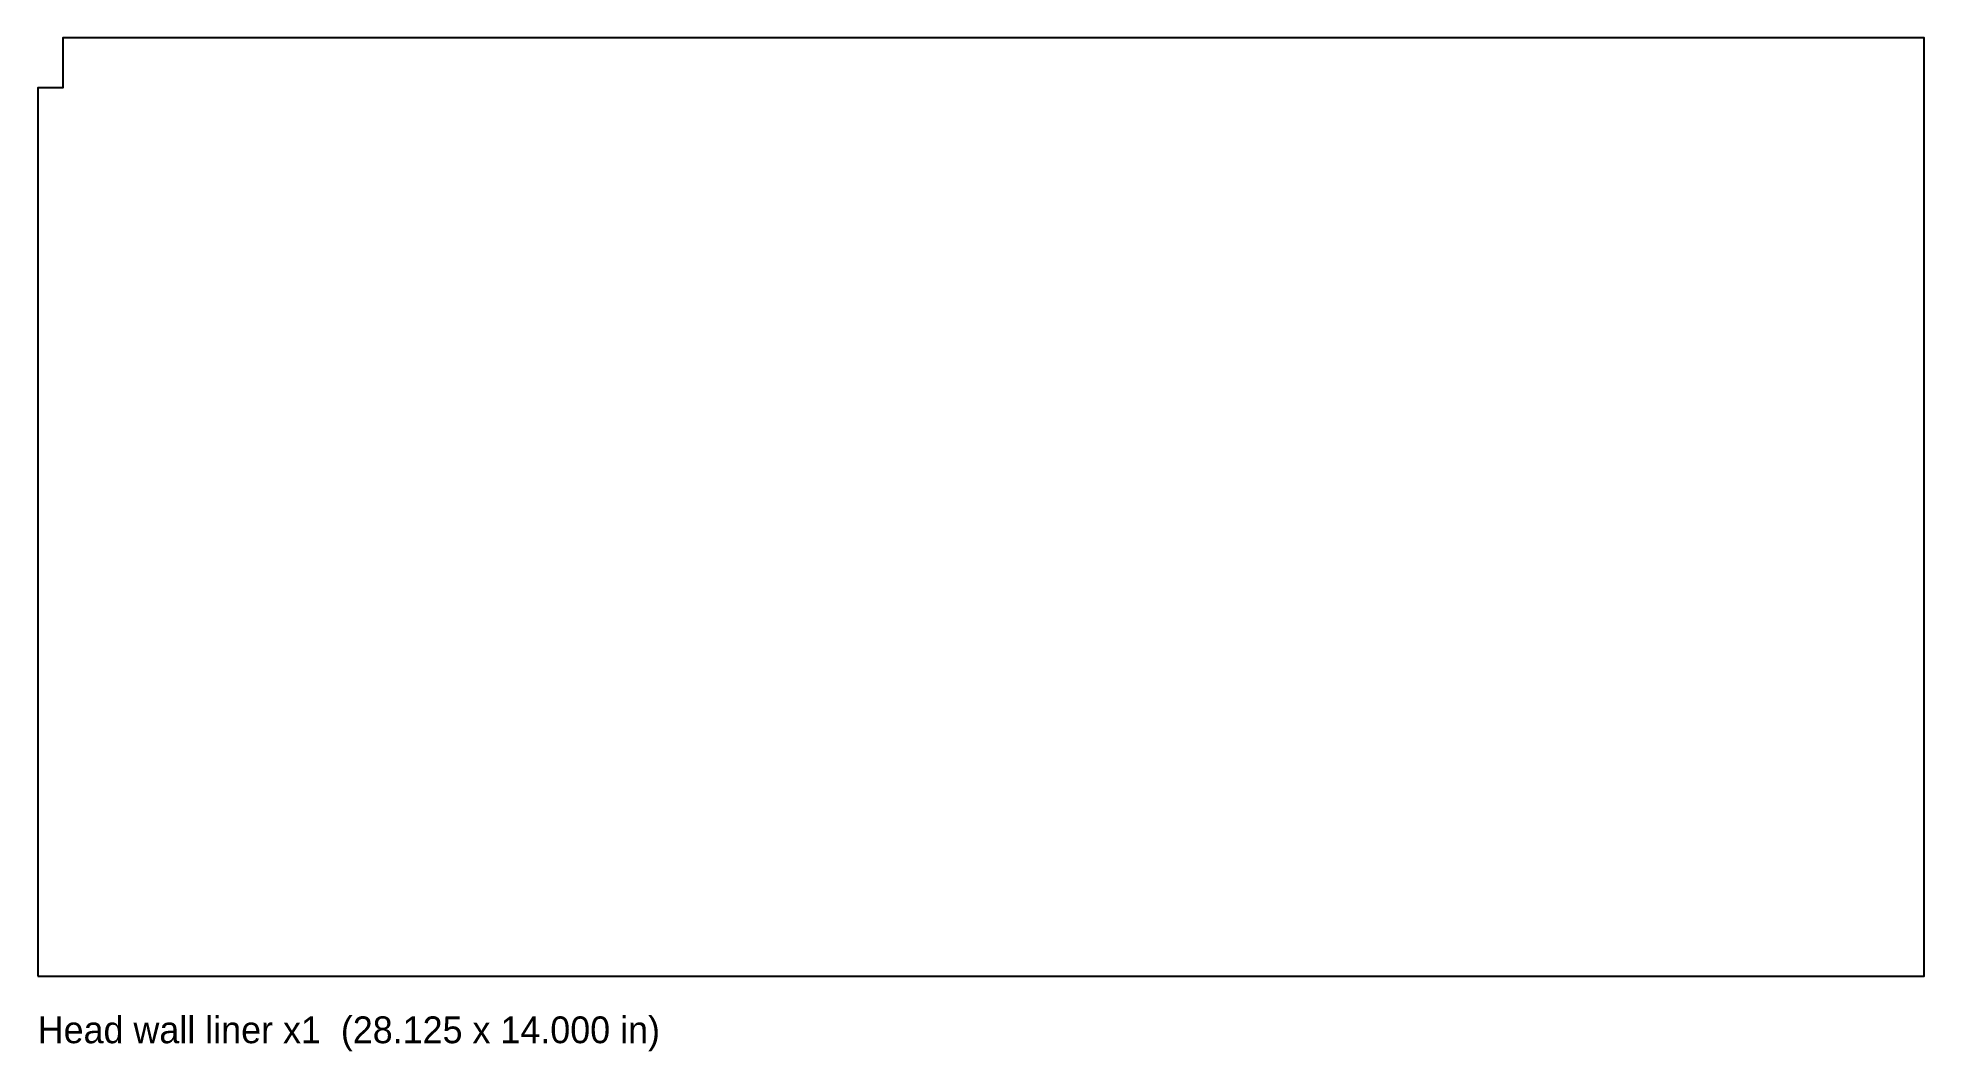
# Model space of a CAD drawing. Header units: inches. Extents: x 0 to 28.1, y -1.1 to 14.
import ezdxf

# ---------------------------------------------------------------- set-up
doc = ezdxf.new("R2010")
doc.units = ezdxf.units.IN
doc.header["$MEASUREMENT"] = 0
doc.layers.add('CUT_OUTSIDE', color=1, linetype='Continuous')
doc.layers.add('LABEL', color=3, linetype='Continuous')

msp = doc.modelspace()

# ---------------------------------------------------------------- linework, layer by layer
at = {"layer": 'CUT_OUTSIDE'}
msp.add_lwpolyline([(0, 0), (0.375, 0), (0.385, 0), (28.125, 0), (28.125, 14), (0.375, 14), (0.375, 13.25), (0, 13.25)], close=True, dxfattribs=at)

# ---------------------------------------------------------------- texts
at = {"layer": 'LABEL'}
msp.add_text('Head wall liner x1  (28.125 x 14.000 in)', height=0.4, dxfattribs=at).set_placement((0, -1))

doc.saveas('drawing.dxf')
